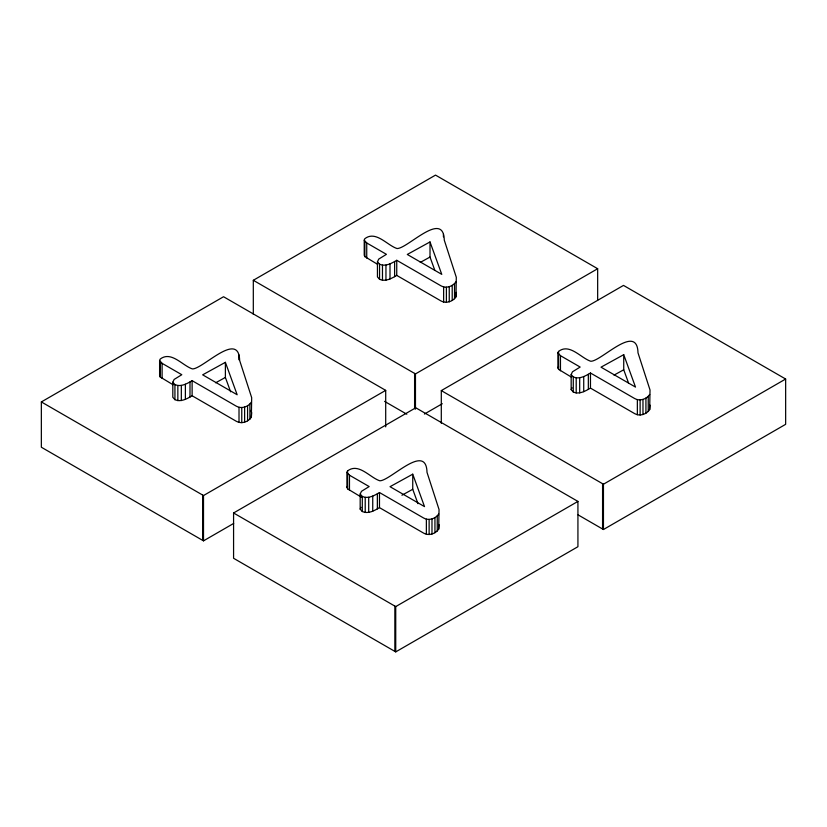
<?xml version="1.0" encoding="UTF-8"?>
<svg xmlns="http://www.w3.org/2000/svg" width="827" height="827" viewBox="0 0 827 827"><rect width="100%" height="100%" fill="white"/><g stroke="black" fill="none" stroke-linecap="round" stroke-linejoin="round"><path stroke-width="1.24" d="M251.346 402.139C248.265 406.863 241.391 409.158 236.346 406.202L192.122 380.668L192.122 395.771L236.346 421.305C241.391 424.261 248.265 421.966 251.346 417.242L251.677 397.663L239.654 360.479C238.858 330.014 202.646 369.328 192.391 368.904C182.602 365.772 171.168 350.555 160.19 359.094L159.601 360.5L159.601 375.603L160.242 377.019L173.05 384.762M251.346 417.242L251.677 412.766L250.901 410.368M438.703 514.001C435.633 518.725 428.748 521.02 423.713 518.064L379.479 492.53L379.479 507.633L423.713 533.167C428.748 536.113 435.633 533.818 438.703 529.104L439.044 509.525L427.011 472.341C426.215 441.876 390.013 481.19 379.748 480.766C369.958 477.624 358.536 462.417 347.547 470.945L346.968 472.362L346.968 487.454L347.609 488.871L361.502 497.244M455.966 281.769C452.896 286.493 446.011 288.778 440.977 285.832L396.743 260.298L396.743 275.401L440.977 300.935C446.011 303.881 452.896 301.586 455.966 296.872L456.297 277.293L444.275 240.109C443.479 209.644 407.277 248.958 397.012 248.524C387.222 245.392 375.789 230.175 364.81 238.714L364.231 240.13L364.231 255.223L364.862 256.639L377.67 264.382M438.703 529.104L439.044 524.618M455.966 296.872L456.297 292.386M649.691 394.479C646.621 399.203 639.736 401.498 634.702 398.552L590.468 373.008L590.468 388.111L634.702 413.645C639.736 416.601 646.621 414.306 649.691 409.582L650.022 390.003L637.999 352.829C637.203 322.365 601.002 361.678 590.736 361.244C580.947 358.112 569.514 342.895 558.535 351.434L557.956 352.84L557.956 367.943L558.587 369.359L571.395 377.102M649.691 409.582L650.022 405.106M346.968 487.454L347.547 486.049M557.956 367.943L558.535 366.526M192.122 395.771C187.088 398.759 180.824 402.408 174.931 399.679L172.812 397.28L172.812 382.188L174.135 379.438L181.795 374.714L162.102 363.342L159.601 360.5M396.743 275.401C391.709 278.389 385.444 282.038 379.552 279.299L377.443 276.911L377.443 261.808L378.756 259.068L386.426 254.334L366.733 242.962L364.231 240.13M379.479 507.633C374.445 510.621 368.18 514.27 362.298 511.531L360.179 509.143L360.179 494.039L361.492 491.3L369.162 486.565L349.47 475.205L346.968 472.362M360.179 509.143L361.058 507.313M590.468 388.111C585.433 391.099 579.169 394.748 573.276 392.019L571.168 389.62L571.168 374.528L572.48 371.788L580.151 367.054L560.458 355.682L557.956 352.84M571.168 389.62L572.046 387.801M172.812 382.188L174.931 384.576C180.824 387.315 187.088 383.656 192.122 380.668M377.443 261.808L379.552 264.195C385.444 266.935 391.709 263.286 396.743 260.298M360.179 494.039L362.298 496.438C368.18 499.167 374.445 495.518 379.479 492.53M571.168 374.528L573.276 376.916C579.169 379.655 585.433 375.996 590.468 373.008M233.679 523.429L203.504 540.858L41.35 447.231L41.35 401.932L223.548 296.738L385.702 390.365L385.702 426.856M253.31 314.27L253.31 280.291L435.519 175.107L597.663 268.723L597.663 300.18M41.35 401.932L203.504 495.549L385.702 390.365M253.31 280.291L415.464 373.918L597.663 268.723M441.298 423.31L441.298 390.602L623.496 285.408L785.65 379.024L785.65 424.323L603.452 529.518L578.104 514.88M233.576 512.978L415.774 407.783L577.928 501.41L577.928 546.709L395.73 651.893L233.576 558.277L233.576 512.978L395.73 606.594L577.928 501.41M424.406 414.048L442.29 403.721M441.298 390.602L603.452 484.219L785.65 379.024M430.009 241.949L407.287 254.458L441.773 274.368L430.009 241.949L430.009 257.052L434.806 270.264M225.389 362.329L202.656 374.838L237.153 394.748L225.389 362.329L225.389 377.432L230.619 391.833M420.271 262.417L430.009 257.052M215.651 382.787L225.389 377.432M623.734 354.669L601.012 367.178L635.498 387.088L623.734 354.669L623.734 369.772L628.53 382.973M412.745 474.181L390.024 486.69L424.509 506.6L412.745 474.181L412.745 489.284L417.976 503.695M613.996 375.127L623.734 369.772M401.922 495.239L412.745 489.284M384.565 401.374L406.812 414.213M648.244 396.391L648.244 411.495M645.928 398.087L645.928 413.19M642.972 399.42L642.972 414.513M640.119 399.937L640.119 415.04M637.359 399.648L637.359 414.751M603.452 484.219L603.452 529.518M602.573 483.712L602.573 529.011M588.338 374.3L588.338 389.403M583.728 376.585L583.728 391.688M579.686 377.784L579.686 392.887M576.202 377.887L576.202 392.99M573.276 376.916L573.276 392.019M560.458 355.682L560.458 370.785M558.535 351.434L558.587 369.359M454.519 283.682L454.519 298.774M452.204 285.367L452.204 300.47M449.247 286.7L449.247 301.803M446.394 287.227L446.394 302.32M443.634 286.928L443.634 302.031M443.427 234.33L443.427 236.853M437.256 515.914L437.256 531.017M434.94 517.609L434.94 532.702M431.983 518.932L431.983 534.035M429.13 519.459L429.13 534.552M426.37 519.17L426.37 534.263M415.464 373.918L415.464 409.148M414.596 373.411L414.596 408.641M395.73 606.594L395.73 651.893M394.851 606.098L394.851 651.397M394.613 261.59L394.613 276.683M390.003 263.875L390.003 278.968M385.951 265.064L385.951 280.167M382.477 265.178L382.477 280.281M379.552 264.195L379.552 279.299M377.36 493.822L377.36 508.925M372.739 496.107L372.739 511.2M368.697 497.306L368.697 512.399M366.733 242.962L366.733 258.065M365.214 497.409L365.214 512.513M364.862 241.546L364.862 256.639M362.298 496.438L362.298 511.531M349.47 475.205L349.47 490.297M347.547 470.945L347.609 488.871M249.888 404.052L249.888 419.155M247.583 405.747L247.583 420.85M244.627 407.08L244.627 422.173M241.763 407.597L241.763 422.7M239.013 407.308L239.013 422.411M238.796 354.711L238.796 359.745M203.504 495.549L203.504 540.858M202.625 495.053L202.625 540.351M189.993 381.96L189.993 397.063M185.382 384.245L185.382 399.348M181.33 385.444L181.33 400.547M177.846 385.547L177.846 400.65M174.931 384.576L174.931 399.679M162.102 363.342L162.102 378.446M160.242 361.916L160.242 377.019"/></g></svg>
